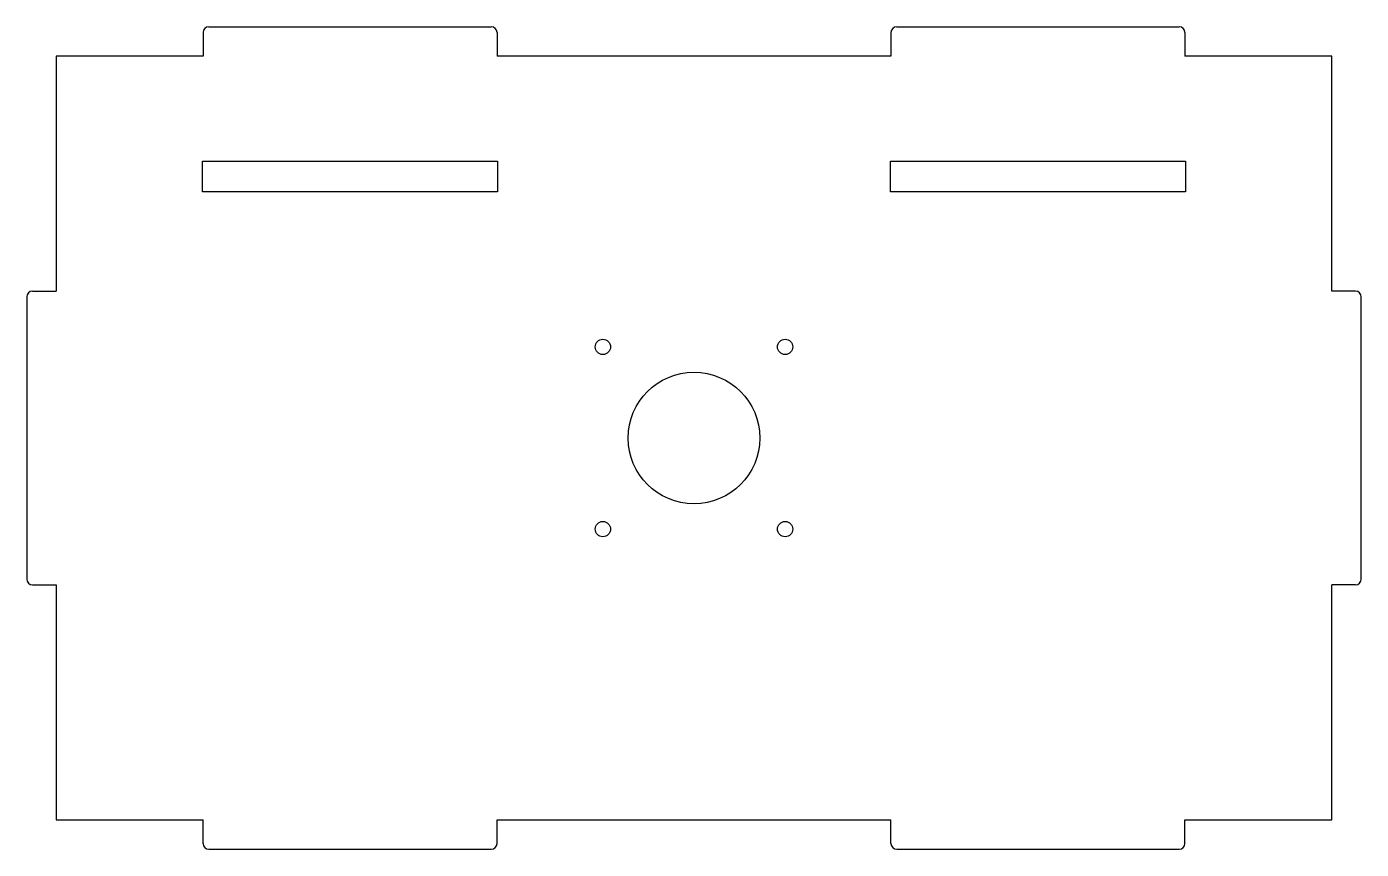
# Model space of a CAD drawing. Header units: millimetres. Extents: x -5 to 222, y -5 to 135.
import ezdxf

# ---------------------------------------------------------------- set-up
doc = ezdxf.new("R2010")
doc.units = ezdxf.units.MM

msp = doc.modelspace()

# ---------------------------------------------------------------- linework, layer by layer
at = {"color": 7, "linetype": 'Continuous', "lineweight": 25}
for p, q in [((25, 134), (25, 130)), ((75, 134), (75, 130)), ((142, 134), (142, 130)), ((192, 134), (192, 130)), ((0, 130), (0, 90)), ((25, 130), (0, 130)), ((142, 130), (75, 130)), ((217, 130), (192, 130)), ((217, 90), (217, 130)), ((24.9, 112.1), (75.1, 112.1)), ((24.9, 106.9), (24.9, 112.1)), ((75.1, 112.1), (75.1, 106.9)), ((141.9, 112.1), (192.1, 112.1)), ((141.9, 106.9), (141.9, 112.1)), ((192.1, 112.1), (192.1, 106.9)), ((75.1, 106.9), (24.9, 106.9)), ((192.1, 106.9), (141.9, 106.9)), ((-4, 90), (0, 90)), ((221, 90), (217, 90)), ((-4, 40), (0, 40)), ((0, 40), (0, 0)), ((217, 0), (217, 40)), ((221, 40), (217, 40)), ((0, 0), (25, 0)), ((25, -4), (25, 0)), ((75, -4), (75, 0)), ((75, 0), (142, 0)), ((142, -4), (142, 0)), ((192, -4), (192, 0)), ((192, 0), (217, 0))]:
    msp.add_line(p, q, dxfattribs=at)
for centre, radius in [((93, 80.5), 1.3), ((124, 80.5), 1.3), ((108.5, 65), 11.2), ((93, 49.5), 1.3), ((124, 49.5), 1.3)]:
    msp.add_circle(centre, radius, dxfattribs=at)
for centre, start, end in [((26, 134), 90, 180), ((74, 134), 0, 90), ((143, 134), 90, 180), ((191, 134), 0, 90), ((-4, 89), 90, 180), ((221, 89), 0, 90), ((-4, 41), 180, 270), ((221, 41), 270, 0), ((26, -4), 180, 270), ((74, -4), 270, 0), ((143, -4), 180, 270), ((191, -4), 270, 0)]:
    msp.add_arc(centre, 1, start, end, dxfattribs=at)
for points in [[(26, 135), (74, 135)], [(143, 135), (191, 135)], [(-5, 89), (-5, 41)], [(222, 41), (222, 89)], [(26, -5), (74, -5)], [(143, -5), (191, -5)]]:
    msp.add_open_spline(points, degree=1, dxfattribs=at)

doc.saveas('drawing.dxf')
